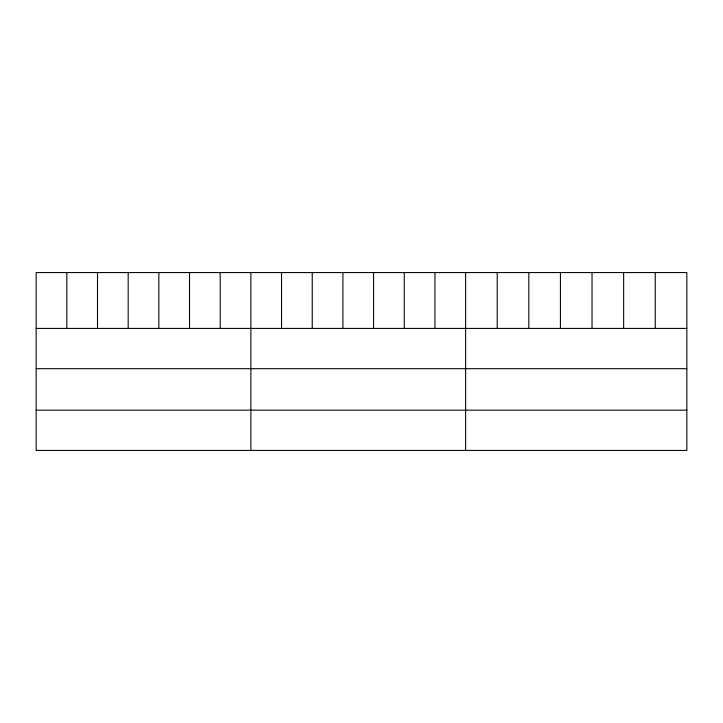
<?xml version="1.0" encoding="UTF-8"?>
<svg xmlns="http://www.w3.org/2000/svg" width="723" height="723" viewBox="0 0 723 723"><rect width="100%" height="100%" fill="white"/><g stroke="black" fill="none" stroke-linecap="round" stroke-linejoin="round"><path stroke-width="1.08" d="M686.85 328.414L686.85 450.438L36.15 450.438L36.15 272.562L686.85 272.562L686.85 328.414L36.15 328.414M36.15 368.685L686.85 368.685M36.15 410.176L686.85 410.176M655.246 272.562L655.246 328.414M623.642 272.562L623.642 328.414M592.038 272.562L592.038 328.414M560.424 272.562L560.424 328.414M528.82 272.562L528.82 328.414M497.216 272.562L497.216 328.414M465.612 272.562L465.612 450.438M434.939 272.562L434.939 328.414M404.256 272.562L404.256 328.414M373.583 272.562L373.583 328.414M342.91 272.562L342.91 328.414M312.237 272.562L312.237 328.414M281.554 272.562L281.554 328.414M250.881 272.562L250.881 450.438M220.208 272.562L220.208 328.414M189.525 272.562L189.525 328.414M158.852 272.562L158.852 328.414M128.179 272.562L128.179 328.414M97.506 272.562L97.506 328.414M66.823 272.562L66.823 328.414"/></g></svg>
